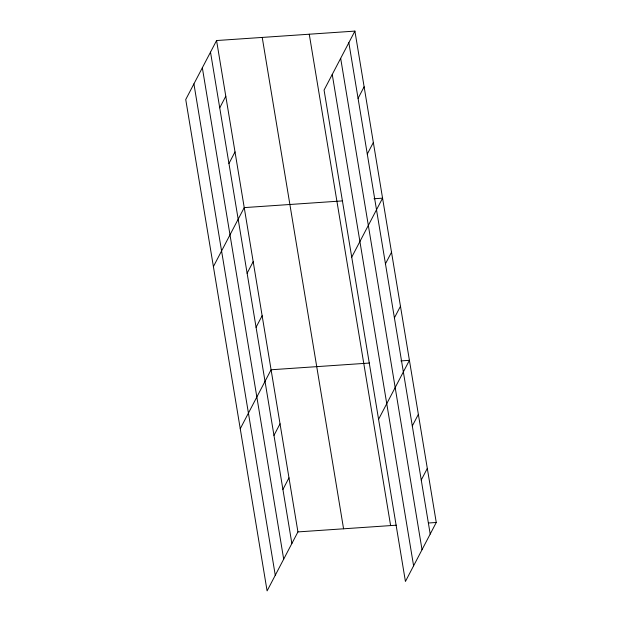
<?xml version="1.0" encoding="UTF-8"?>
<svg xmlns="http://www.w3.org/2000/svg" width="622" height="622" viewBox="0 0 622 622"><rect width="100%" height="100%" fill="white"/><g stroke="black" fill="none" stroke-linecap="round" stroke-linejoin="round"><path stroke-width="0.93" d="M216.573 40.539L185.737 99.528L267.095 590.9L297.93 531.911L216.573 40.539L354.905 31.1L436.263 522.472L405.427 581.461L324.07 90.089L354.905 31.1M219.729 107.824L225.794 96.231M228.95 163.516L235.015 151.916M213.4 266.597L244.236 207.608L342.629 200.89M247.121 273.252L253.185 261.66M358.07 98.385L364.127 86.792M256.07 327.304L262.134 315.712M367.283 154.077L373.348 142.477M240.248 428.745L271.083 369.763L369.476 363.046M351.733 257.15L382.569 198.169L374.009 198.752M273.968 435.408L280.032 423.807M385.453 263.814L391.518 252.221M282.917 489.46L288.981 477.859M394.402 317.865L400.467 306.273M378.58 419.306L409.416 360.317L400.856 360.908M412.3 425.969L418.365 414.369M421.249 480.021L427.314 468.42M297.93 531.911L396.315 525.201M428.651 522.993L436.263 522.472M348.849 42.7L430.199 534.073M340.669 58.336L422.027 549.708M332.249 74.446L413.599 565.826M309.258 34.218L390.616 525.59M262.227 37.421L343.577 528.801M210.508 52.139L291.866 543.511M202.337 67.775L283.686 559.147M193.916 83.884L275.266 575.264"/></g></svg>
